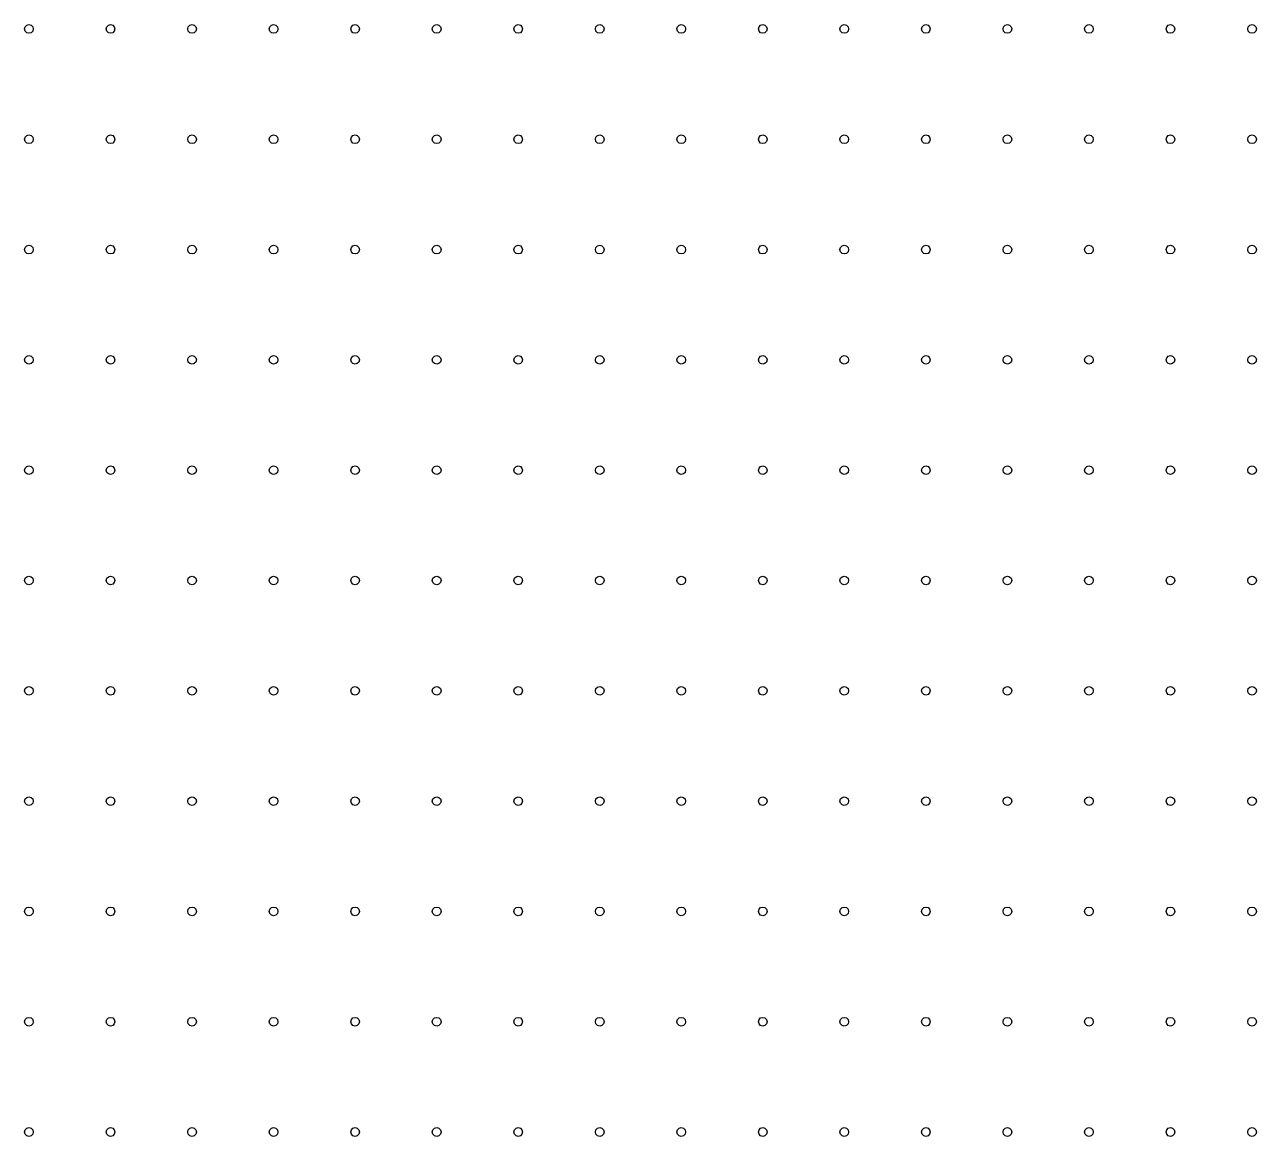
# Model space of a CAD drawing. Extents: x 11 to 212, y 11 to 212.
# Drawn here: x 93.84 to 120.5, y 86.23 to 110.3 of the extents above; entities that cross this region are included whole.
import ezdxf

# ---------------------------------------------------------------- set-up
doc = ezdxf.new("R2010")
doc.units = 0
doc.layers.add('H1', color=7, linetype='continuous')

msp = doc.modelspace()

# ---------------------------------------------------------------- linework, layer by layer
at = {"layer": 'H1'}
for points in [[(94.029, 110.206), (94.017, 110.159), (93.982, 110.124), (93.935, 110.112), (93.888, 110.124), (93.854, 110.159), (93.841, 110.206), (93.854, 110.253), (93.888, 110.287), (93.935, 110.3), (93.982, 110.287), (94.017, 110.253)], [(95.794, 110.206), (95.782, 110.159), (95.747, 110.124), (95.7, 110.112), (95.653, 110.124), (95.618, 110.159), (95.606, 110.206), (95.618, 110.253), (95.653, 110.287), (95.7, 110.3), (95.747, 110.287), (95.782, 110.253)], [(97.559, 110.206), (97.546, 110.159), (97.512, 110.124), (97.465, 110.112), (97.418, 110.124), (97.383, 110.159), (97.371, 110.206), (97.383, 110.253), (97.418, 110.287), (97.465, 110.3), (97.512, 110.287), (97.546, 110.253)], [(99.324, 110.206), (99.311, 110.159), (99.276, 110.124), (99.229, 110.112), (99.182, 110.124), (99.148, 110.159), (99.135, 110.206), (99.148, 110.253), (99.182, 110.287), (99.229, 110.3), (99.276, 110.287), (99.311, 110.253)], [(101.088, 110.206), (101.076, 110.159), (101.041, 110.124), (100.994, 110.112), (100.947, 110.124), (100.913, 110.159), (100.9, 110.206), (100.913, 110.253), (100.947, 110.287), (100.994, 110.3), (101.041, 110.287), (101.076, 110.253)], [(102.853, 110.206), (102.84, 110.159), (102.806, 110.124), (102.759, 110.112), (102.712, 110.124), (102.677, 110.159), (102.665, 110.206), (102.677, 110.253), (102.712, 110.287), (102.759, 110.3), (102.806, 110.287), (102.84, 110.253)], [(104.618, 110.206), (104.605, 110.159), (104.571, 110.124), (104.524, 110.112), (104.476, 110.124), (104.442, 110.159), (104.429, 110.206), (104.442, 110.253), (104.476, 110.287), (104.524, 110.3), (104.571, 110.287), (104.605, 110.253)], [(106.382, 110.206), (106.37, 110.159), (106.335, 110.124), (106.288, 110.112), (106.241, 110.124), (106.207, 110.159), (106.194, 110.206), (106.207, 110.253), (106.241, 110.287), (106.288, 110.3), (106.335, 110.287), (106.37, 110.253)], [(108.147, 110.206), (108.134, 110.159), (108.1, 110.124), (108.053, 110.112), (108.006, 110.124), (107.971, 110.159), (107.959, 110.206), (107.971, 110.253), (108.006, 110.287), (108.053, 110.3), (108.1, 110.287), (108.134, 110.253)], [(109.912, 110.206), (109.899, 110.159), (109.865, 110.124), (109.818, 110.112), (109.771, 110.124), (109.736, 110.159), (109.724, 110.206), (109.736, 110.253), (109.771, 110.287), (109.818, 110.3), (109.865, 110.287), (109.899, 110.253)], [(111.676, 110.206), (111.664, 110.159), (111.629, 110.124), (111.582, 110.112), (111.535, 110.124), (111.501, 110.159), (111.488, 110.206), (111.501, 110.253), (111.535, 110.287), (111.582, 110.3), (111.629, 110.287), (111.664, 110.253)], [(113.441, 110.206), (113.429, 110.159), (113.394, 110.124), (113.347, 110.112), (113.3, 110.124), (113.266, 110.159), (113.253, 110.206), (113.266, 110.253), (113.3, 110.287), (113.347, 110.3), (113.394, 110.287), (113.429, 110.253)], [(115.206, 110.206), (115.193, 110.159), (115.159, 110.124), (115.112, 110.112), (115.065, 110.124), (115.03, 110.159), (115.018, 110.206), (115.03, 110.253), (115.065, 110.287), (115.112, 110.3), (115.159, 110.287), (115.193, 110.253)], [(116.971, 110.206), (116.958, 110.159), (116.924, 110.124), (116.876, 110.112), (116.829, 110.124), (116.795, 110.159), (116.782, 110.206), (116.795, 110.253), (116.829, 110.287), (116.876, 110.3), (116.924, 110.287), (116.958, 110.253)], [(118.735, 110.206), (118.723, 110.159), (118.688, 110.124), (118.641, 110.112), (118.594, 110.124), (118.56, 110.159), (118.547, 110.206), (118.56, 110.253), (118.594, 110.287), (118.641, 110.3), (118.688, 110.287), (118.723, 110.253)], [(120.5, 110.206), (120.487, 110.159), (120.453, 110.124), (120.406, 110.112), (120.359, 110.124), (120.324, 110.159), (120.312, 110.206), (120.324, 110.253), (120.359, 110.287), (120.406, 110.3), (120.453, 110.287), (120.487, 110.253)], [(94.029, 107.818), (94.017, 107.771), (93.982, 107.736), (93.935, 107.724), (93.888, 107.736), (93.854, 107.771), (93.841, 107.818), (93.854, 107.865), (93.888, 107.899), (93.935, 107.912), (93.982, 107.899), (94.017, 107.865)], [(95.794, 107.818), (95.782, 107.771), (95.747, 107.736), (95.7, 107.724), (95.653, 107.736), (95.618, 107.771), (95.606, 107.818), (95.618, 107.865), (95.653, 107.899), (95.7, 107.912), (95.747, 107.899), (95.782, 107.865)], [(97.559, 107.818), (97.546, 107.771), (97.512, 107.736), (97.465, 107.724), (97.418, 107.736), (97.383, 107.771), (97.371, 107.818), (97.383, 107.865), (97.418, 107.899), (97.465, 107.912), (97.512, 107.899), (97.546, 107.865)], [(99.324, 107.818), (99.311, 107.771), (99.276, 107.736), (99.229, 107.724), (99.182, 107.736), (99.148, 107.771), (99.135, 107.818), (99.148, 107.865), (99.182, 107.899), (99.229, 107.912), (99.276, 107.899), (99.311, 107.865)], [(101.088, 107.818), (101.076, 107.771), (101.041, 107.736), (100.994, 107.724), (100.947, 107.736), (100.913, 107.771), (100.9, 107.818), (100.913, 107.865), (100.947, 107.899), (100.994, 107.912), (101.041, 107.899), (101.076, 107.865)], [(102.853, 107.818), (102.84, 107.771), (102.806, 107.736), (102.759, 107.724), (102.712, 107.736), (102.677, 107.771), (102.665, 107.818), (102.677, 107.865), (102.712, 107.899), (102.759, 107.912), (102.806, 107.899), (102.84, 107.865)], [(104.618, 107.818), (104.605, 107.771), (104.571, 107.736), (104.524, 107.724), (104.476, 107.736), (104.442, 107.771), (104.429, 107.818), (104.442, 107.865), (104.476, 107.899), (104.524, 107.912), (104.571, 107.899), (104.605, 107.865)], [(106.382, 107.818), (106.37, 107.771), (106.335, 107.736), (106.288, 107.724), (106.241, 107.736), (106.207, 107.771), (106.194, 107.818), (106.207, 107.865), (106.241, 107.899), (106.288, 107.912), (106.335, 107.899), (106.37, 107.865)], [(108.147, 107.818), (108.134, 107.771), (108.1, 107.736), (108.053, 107.724), (108.006, 107.736), (107.971, 107.771), (107.959, 107.818), (107.971, 107.865), (108.006, 107.899), (108.053, 107.912), (108.1, 107.899), (108.134, 107.865)], [(109.912, 107.818), (109.899, 107.771), (109.865, 107.736), (109.818, 107.724), (109.771, 107.736), (109.736, 107.771), (109.724, 107.818), (109.736, 107.865), (109.771, 107.899), (109.818, 107.912), (109.865, 107.899), (109.899, 107.865)], [(111.676, 107.818), (111.664, 107.771), (111.629, 107.736), (111.582, 107.724), (111.535, 107.736), (111.501, 107.771), (111.488, 107.818), (111.501, 107.865), (111.535, 107.899), (111.582, 107.912), (111.629, 107.899), (111.664, 107.865)], [(113.441, 107.818), (113.429, 107.771), (113.394, 107.736), (113.347, 107.724), (113.3, 107.736), (113.266, 107.771), (113.253, 107.818), (113.266, 107.865), (113.3, 107.899), (113.347, 107.912), (113.394, 107.899), (113.429, 107.865)], [(115.206, 107.818), (115.193, 107.771), (115.159, 107.736), (115.112, 107.724), (115.065, 107.736), (115.03, 107.771), (115.018, 107.818), (115.03, 107.865), (115.065, 107.899), (115.112, 107.912), (115.159, 107.899), (115.193, 107.865)], [(116.971, 107.818), (116.958, 107.771), (116.924, 107.736), (116.876, 107.724), (116.829, 107.736), (116.795, 107.771), (116.782, 107.818), (116.795, 107.865), (116.829, 107.899), (116.876, 107.912), (116.924, 107.899), (116.958, 107.865)], [(118.735, 107.818), (118.723, 107.771), (118.688, 107.736), (118.641, 107.724), (118.594, 107.736), (118.56, 107.771), (118.547, 107.818), (118.56, 107.865), (118.594, 107.899), (118.641, 107.912), (118.688, 107.899), (118.723, 107.865)], [(120.5, 107.818), (120.487, 107.771), (120.453, 107.736), (120.406, 107.724), (120.359, 107.736), (120.324, 107.771), (120.312, 107.818), (120.324, 107.865), (120.359, 107.899), (120.406, 107.912), (120.453, 107.899), (120.487, 107.865)], [(94.029, 105.429), (94.017, 105.382), (93.982, 105.348), (93.935, 105.335), (93.888, 105.348), (93.854, 105.382), (93.841, 105.429), (93.854, 105.476), (93.888, 105.511), (93.935, 105.524), (93.982, 105.511), (94.017, 105.476)], [(95.794, 105.429), (95.782, 105.382), (95.747, 105.348), (95.7, 105.335), (95.653, 105.348), (95.618, 105.382), (95.606, 105.429), (95.618, 105.476), (95.653, 105.511), (95.7, 105.524), (95.747, 105.511), (95.782, 105.476)], [(97.559, 105.429), (97.546, 105.382), (97.512, 105.348), (97.465, 105.335), (97.418, 105.348), (97.383, 105.382), (97.371, 105.429), (97.383, 105.476), (97.418, 105.511), (97.465, 105.524), (97.512, 105.511), (97.546, 105.476)], [(99.324, 105.429), (99.311, 105.382), (99.276, 105.348), (99.229, 105.335), (99.182, 105.348), (99.148, 105.382), (99.135, 105.429), (99.148, 105.476), (99.182, 105.511), (99.229, 105.524), (99.276, 105.511), (99.311, 105.476)], [(101.088, 105.429), (101.076, 105.382), (101.041, 105.348), (100.994, 105.335), (100.947, 105.348), (100.913, 105.382), (100.9, 105.429), (100.913, 105.476), (100.947, 105.511), (100.994, 105.524), (101.041, 105.511), (101.076, 105.476)], [(102.853, 105.429), (102.84, 105.382), (102.806, 105.348), (102.759, 105.335), (102.712, 105.348), (102.677, 105.382), (102.665, 105.429), (102.677, 105.476), (102.712, 105.511), (102.759, 105.524), (102.806, 105.511), (102.84, 105.476)], [(104.618, 105.429), (104.605, 105.382), (104.571, 105.348), (104.524, 105.335), (104.476, 105.348), (104.442, 105.382), (104.429, 105.429), (104.442, 105.476), (104.476, 105.511), (104.524, 105.524), (104.571, 105.511), (104.605, 105.476)], [(106.382, 105.429), (106.37, 105.382), (106.335, 105.348), (106.288, 105.335), (106.241, 105.348), (106.207, 105.382), (106.194, 105.429), (106.207, 105.476), (106.241, 105.511), (106.288, 105.524), (106.335, 105.511), (106.37, 105.476)], [(108.147, 105.429), (108.134, 105.382), (108.1, 105.348), (108.053, 105.335), (108.006, 105.348), (107.971, 105.382), (107.959, 105.429), (107.971, 105.476), (108.006, 105.511), (108.053, 105.524), (108.1, 105.511), (108.134, 105.476)], [(109.912, 105.429), (109.899, 105.382), (109.865, 105.348), (109.818, 105.335), (109.771, 105.348), (109.736, 105.382), (109.724, 105.429), (109.736, 105.476), (109.771, 105.511), (109.818, 105.524), (109.865, 105.511), (109.899, 105.476)], [(111.676, 105.429), (111.664, 105.382), (111.629, 105.348), (111.582, 105.335), (111.535, 105.348), (111.501, 105.382), (111.488, 105.429), (111.501, 105.476), (111.535, 105.511), (111.582, 105.524), (111.629, 105.511), (111.664, 105.476)], [(113.441, 105.429), (113.429, 105.382), (113.394, 105.348), (113.347, 105.335), (113.3, 105.348), (113.266, 105.382), (113.253, 105.429), (113.266, 105.476), (113.3, 105.511), (113.347, 105.524), (113.394, 105.511), (113.429, 105.476)], [(115.206, 105.429), (115.193, 105.382), (115.159, 105.348), (115.112, 105.335), (115.065, 105.348), (115.03, 105.382), (115.018, 105.429), (115.03, 105.476), (115.065, 105.511), (115.112, 105.524), (115.159, 105.511), (115.193, 105.476)], [(116.971, 105.429), (116.958, 105.382), (116.924, 105.348), (116.876, 105.335), (116.829, 105.348), (116.795, 105.382), (116.782, 105.429), (116.795, 105.476), (116.829, 105.511), (116.876, 105.524), (116.924, 105.511), (116.958, 105.476)], [(118.735, 105.429), (118.723, 105.382), (118.688, 105.348), (118.641, 105.335), (118.594, 105.348), (118.56, 105.382), (118.547, 105.429), (118.56, 105.476), (118.594, 105.511), (118.641, 105.524), (118.688, 105.511), (118.723, 105.476)], [(120.5, 105.429), (120.487, 105.382), (120.453, 105.348), (120.406, 105.335), (120.359, 105.348), (120.324, 105.382), (120.312, 105.429), (120.324, 105.476), (120.359, 105.511), (120.406, 105.524), (120.453, 105.511), (120.487, 105.476)], [(94.029, 103.041), (94.017, 102.994), (93.982, 102.96), (93.935, 102.947), (93.888, 102.96), (93.854, 102.994), (93.841, 103.041), (93.854, 103.088), (93.888, 103.123), (93.935, 103.135), (93.982, 103.123), (94.017, 103.088)], [(95.794, 103.041), (95.782, 102.994), (95.747, 102.96), (95.7, 102.947), (95.653, 102.96), (95.618, 102.994), (95.606, 103.041), (95.618, 103.088), (95.653, 103.123), (95.7, 103.135), (95.747, 103.123), (95.782, 103.088)], [(97.559, 103.041), (97.546, 102.994), (97.512, 102.96), (97.465, 102.947), (97.418, 102.96), (97.383, 102.994), (97.371, 103.041), (97.383, 103.088), (97.418, 103.123), (97.465, 103.135), (97.512, 103.123), (97.546, 103.088)], [(99.324, 103.041), (99.311, 102.994), (99.276, 102.96), (99.229, 102.947), (99.182, 102.96), (99.148, 102.994), (99.135, 103.041), (99.148, 103.088), (99.182, 103.123), (99.229, 103.135), (99.276, 103.123), (99.311, 103.088)], [(101.088, 103.041), (101.076, 102.994), (101.041, 102.96), (100.994, 102.947), (100.947, 102.96), (100.913, 102.994), (100.9, 103.041), (100.913, 103.088), (100.947, 103.123), (100.994, 103.135), (101.041, 103.123), (101.076, 103.088)], [(102.853, 103.041), (102.84, 102.994), (102.806, 102.96), (102.759, 102.947), (102.712, 102.96), (102.677, 102.994), (102.665, 103.041), (102.677, 103.088), (102.712, 103.123), (102.759, 103.135), (102.806, 103.123), (102.84, 103.088)], [(104.618, 103.041), (104.605, 102.994), (104.571, 102.96), (104.524, 102.947), (104.476, 102.96), (104.442, 102.994), (104.429, 103.041), (104.442, 103.088), (104.476, 103.123), (104.524, 103.135), (104.571, 103.123), (104.605, 103.088)], [(106.382, 103.041), (106.37, 102.994), (106.335, 102.96), (106.288, 102.947), (106.241, 102.96), (106.207, 102.994), (106.194, 103.041), (106.207, 103.088), (106.241, 103.123), (106.288, 103.135), (106.335, 103.123), (106.37, 103.088)], [(108.147, 103.041), (108.134, 102.994), (108.1, 102.96), (108.053, 102.947), (108.006, 102.96), (107.971, 102.994), (107.959, 103.041), (107.971, 103.088), (108.006, 103.123), (108.053, 103.135), (108.1, 103.123), (108.134, 103.088)], [(109.912, 103.041), (109.899, 102.994), (109.865, 102.96), (109.818, 102.947), (109.771, 102.96), (109.736, 102.994), (109.724, 103.041), (109.736, 103.088), (109.771, 103.123), (109.818, 103.135), (109.865, 103.123), (109.899, 103.088)], [(111.676, 103.041), (111.664, 102.994), (111.629, 102.96), (111.582, 102.947), (111.535, 102.96), (111.501, 102.994), (111.488, 103.041), (111.501, 103.088), (111.535, 103.123), (111.582, 103.135), (111.629, 103.123), (111.664, 103.088)], [(113.441, 103.041), (113.429, 102.994), (113.394, 102.96), (113.347, 102.947), (113.3, 102.96), (113.266, 102.994), (113.253, 103.041), (113.266, 103.088), (113.3, 103.123), (113.347, 103.135), (113.394, 103.123), (113.429, 103.088)], [(115.206, 103.041), (115.193, 102.994), (115.159, 102.96), (115.112, 102.947), (115.065, 102.96), (115.03, 102.994), (115.018, 103.041), (115.03, 103.088), (115.065, 103.123), (115.112, 103.135), (115.159, 103.123), (115.193, 103.088)], [(116.971, 103.041), (116.958, 102.994), (116.924, 102.96), (116.876, 102.947), (116.829, 102.96), (116.795, 102.994), (116.782, 103.041), (116.795, 103.088), (116.829, 103.123), (116.876, 103.135), (116.924, 103.123), (116.958, 103.088)], [(118.735, 103.041), (118.723, 102.994), (118.688, 102.96), (118.641, 102.947), (118.594, 102.96), (118.56, 102.994), (118.547, 103.041), (118.56, 103.088), (118.594, 103.123), (118.641, 103.135), (118.688, 103.123), (118.723, 103.088)], [(120.5, 103.041), (120.487, 102.994), (120.453, 102.96), (120.406, 102.947), (120.359, 102.96), (120.324, 102.994), (120.312, 103.041), (120.324, 103.088), (120.359, 103.123), (120.406, 103.135), (120.453, 103.123), (120.487, 103.088)], [(94.029, 100.653), (94.017, 100.606), (93.982, 100.571), (93.935, 100.559), (93.888, 100.571), (93.854, 100.606), (93.841, 100.653), (93.854, 100.7), (93.888, 100.734), (93.935, 100.747), (93.982, 100.734), (94.017, 100.7)], [(95.794, 100.653), (95.782, 100.606), (95.747, 100.571), (95.7, 100.559), (95.653, 100.571), (95.618, 100.606), (95.606, 100.653), (95.618, 100.7), (95.653, 100.734), (95.7, 100.747), (95.747, 100.734), (95.782, 100.7)], [(97.559, 100.653), (97.546, 100.606), (97.512, 100.571), (97.465, 100.559), (97.418, 100.571), (97.383, 100.606), (97.371, 100.653), (97.383, 100.7), (97.418, 100.734), (97.465, 100.747), (97.512, 100.734), (97.546, 100.7)], [(99.324, 100.653), (99.311, 100.606), (99.276, 100.571), (99.229, 100.559), (99.182, 100.571), (99.148, 100.606), (99.135, 100.653), (99.148, 100.7), (99.182, 100.734), (99.229, 100.747), (99.276, 100.734), (99.311, 100.7)], [(101.088, 100.653), (101.076, 100.606), (101.041, 100.571), (100.994, 100.559), (100.947, 100.571), (100.913, 100.606), (100.9, 100.653), (100.913, 100.7), (100.947, 100.734), (100.994, 100.747), (101.041, 100.734), (101.076, 100.7)], [(102.853, 100.653), (102.84, 100.606), (102.806, 100.571), (102.759, 100.559), (102.712, 100.571), (102.677, 100.606), (102.665, 100.653), (102.677, 100.7), (102.712, 100.734), (102.759, 100.747), (102.806, 100.734), (102.84, 100.7)], [(104.618, 100.653), (104.605, 100.606), (104.571, 100.571), (104.524, 100.559), (104.476, 100.571), (104.442, 100.606), (104.429, 100.653), (104.442, 100.7), (104.476, 100.734), (104.524, 100.747), (104.571, 100.734), (104.605, 100.7)], [(106.382, 100.653), (106.37, 100.606), (106.335, 100.571), (106.288, 100.559), (106.241, 100.571), (106.207, 100.606), (106.194, 100.653), (106.207, 100.7), (106.241, 100.734), (106.288, 100.747), (106.335, 100.734), (106.37, 100.7)], [(108.147, 100.653), (108.134, 100.606), (108.1, 100.571), (108.053, 100.559), (108.006, 100.571), (107.971, 100.606), (107.959, 100.653), (107.971, 100.7), (108.006, 100.734), (108.053, 100.747), (108.1, 100.734), (108.134, 100.7)], [(109.912, 100.653), (109.899, 100.606), (109.865, 100.571), (109.818, 100.559), (109.771, 100.571), (109.736, 100.606), (109.724, 100.653), (109.736, 100.7), (109.771, 100.734), (109.818, 100.747), (109.865, 100.734), (109.899, 100.7)], [(111.676, 100.653), (111.664, 100.606), (111.629, 100.571), (111.582, 100.559), (111.535, 100.571), (111.501, 100.606), (111.488, 100.653), (111.501, 100.7), (111.535, 100.734), (111.582, 100.747), (111.629, 100.734), (111.664, 100.7)], [(113.441, 100.653), (113.429, 100.606), (113.394, 100.571), (113.347, 100.559), (113.3, 100.571), (113.266, 100.606), (113.253, 100.653), (113.266, 100.7), (113.3, 100.734), (113.347, 100.747), (113.394, 100.734), (113.429, 100.7)], [(115.206, 100.653), (115.193, 100.606), (115.159, 100.571), (115.112, 100.559), (115.065, 100.571), (115.03, 100.606), (115.018, 100.653), (115.03, 100.7), (115.065, 100.734), (115.112, 100.747), (115.159, 100.734), (115.193, 100.7)], [(116.971, 100.653), (116.958, 100.606), (116.924, 100.571), (116.876, 100.559), (116.829, 100.571), (116.795, 100.606), (116.782, 100.653), (116.795, 100.7), (116.829, 100.734), (116.876, 100.747), (116.924, 100.734), (116.958, 100.7)], [(118.735, 100.653), (118.723, 100.606), (118.688, 100.571), (118.641, 100.559), (118.594, 100.571), (118.56, 100.606), (118.547, 100.653), (118.56, 100.7), (118.594, 100.734), (118.641, 100.747), (118.688, 100.734), (118.723, 100.7)], [(120.5, 100.653), (120.487, 100.606), (120.453, 100.571), (120.406, 100.559), (120.359, 100.571), (120.324, 100.606), (120.312, 100.653), (120.324, 100.7), (120.359, 100.734), (120.406, 100.747), (120.453, 100.734), (120.487, 100.7)], [(94.029, 98.265), (94.017, 98.218), (93.982, 98.183), (93.935, 98.171), (93.888, 98.183), (93.854, 98.218), (93.841, 98.265), (93.854, 98.312), (93.888, 98.346), (93.935, 98.359), (93.982, 98.346), (94.017, 98.312)], [(95.794, 98.265), (95.782, 98.218), (95.747, 98.183), (95.7, 98.171), (95.653, 98.183), (95.618, 98.218), (95.606, 98.265), (95.618, 98.312), (95.653, 98.346), (95.7, 98.359), (95.747, 98.346), (95.782, 98.312)], [(97.559, 98.265), (97.546, 98.218), (97.512, 98.183), (97.465, 98.171), (97.418, 98.183), (97.383, 98.218), (97.371, 98.265), (97.383, 98.312), (97.418, 98.346), (97.465, 98.359), (97.512, 98.346), (97.546, 98.312)], [(99.324, 98.265), (99.311, 98.218), (99.276, 98.183), (99.229, 98.171), (99.182, 98.183), (99.148, 98.218), (99.135, 98.265), (99.148, 98.312), (99.182, 98.346), (99.229, 98.359), (99.276, 98.346), (99.311, 98.312)], [(101.088, 98.265), (101.076, 98.218), (101.041, 98.183), (100.994, 98.171), (100.947, 98.183), (100.913, 98.218), (100.9, 98.265), (100.913, 98.312), (100.947, 98.346), (100.994, 98.359), (101.041, 98.346), (101.076, 98.312)], [(102.853, 98.265), (102.84, 98.218), (102.806, 98.183), (102.759, 98.171), (102.712, 98.183), (102.677, 98.218), (102.665, 98.265), (102.677, 98.312), (102.712, 98.346), (102.759, 98.359), (102.806, 98.346), (102.84, 98.312)], [(104.618, 98.265), (104.605, 98.218), (104.571, 98.183), (104.524, 98.171), (104.476, 98.183), (104.442, 98.218), (104.429, 98.265), (104.442, 98.312), (104.476, 98.346), (104.524, 98.359), (104.571, 98.346), (104.605, 98.312)], [(106.382, 98.265), (106.37, 98.218), (106.335, 98.183), (106.288, 98.171), (106.241, 98.183), (106.207, 98.218), (106.194, 98.265), (106.207, 98.312), (106.241, 98.346), (106.288, 98.359), (106.335, 98.346), (106.37, 98.312)], [(108.147, 98.265), (108.134, 98.218), (108.1, 98.183), (108.053, 98.171), (108.006, 98.183), (107.971, 98.218), (107.959, 98.265), (107.971, 98.312), (108.006, 98.346), (108.053, 98.359), (108.1, 98.346), (108.134, 98.312)], [(109.912, 98.265), (109.899, 98.218), (109.865, 98.183), (109.818, 98.171), (109.771, 98.183), (109.736, 98.218), (109.724, 98.265), (109.736, 98.312), (109.771, 98.346), (109.818, 98.359), (109.865, 98.346), (109.899, 98.312)], [(111.676, 98.265), (111.664, 98.218), (111.629, 98.183), (111.582, 98.171), (111.535, 98.183), (111.501, 98.218), (111.488, 98.265), (111.501, 98.312), (111.535, 98.346), (111.582, 98.359), (111.629, 98.346), (111.664, 98.312)], [(113.441, 98.265), (113.429, 98.218), (113.394, 98.183), (113.347, 98.171), (113.3, 98.183), (113.266, 98.218), (113.253, 98.265), (113.266, 98.312), (113.3, 98.346), (113.347, 98.359), (113.394, 98.346), (113.429, 98.312)], [(115.206, 98.265), (115.193, 98.218), (115.159, 98.183), (115.112, 98.171), (115.065, 98.183), (115.03, 98.218), (115.018, 98.265), (115.03, 98.312), (115.065, 98.346), (115.112, 98.359), (115.159, 98.346), (115.193, 98.312)], [(116.971, 98.265), (116.958, 98.218), (116.924, 98.183), (116.876, 98.171), (116.829, 98.183), (116.795, 98.218), (116.782, 98.265), (116.795, 98.312), (116.829, 98.346), (116.876, 98.359), (116.924, 98.346), (116.958, 98.312)], [(118.735, 98.265), (118.723, 98.218), (118.688, 98.183), (118.641, 98.171), (118.594, 98.183), (118.56, 98.218), (118.547, 98.265), (118.56, 98.312), (118.594, 98.346), (118.641, 98.359), (118.688, 98.346), (118.723, 98.312)], [(120.5, 98.265), (120.487, 98.218), (120.453, 98.183), (120.406, 98.171), (120.359, 98.183), (120.324, 98.218), (120.312, 98.265), (120.324, 98.312), (120.359, 98.346), (120.406, 98.359), (120.453, 98.346), (120.487, 98.312)], [(94.029, 95.876), (94.017, 95.829), (93.982, 95.795), (93.935, 95.782), (93.888, 95.795), (93.854, 95.829), (93.841, 95.876), (93.854, 95.924), (93.888, 95.958), (93.935, 95.971), (93.982, 95.958), (94.017, 95.924)], [(95.794, 95.876), (95.782, 95.829), (95.747, 95.795), (95.7, 95.782), (95.653, 95.795), (95.618, 95.829), (95.606, 95.876), (95.618, 95.924), (95.653, 95.958), (95.7, 95.971), (95.747, 95.958), (95.782, 95.924)], [(97.559, 95.876), (97.546, 95.829), (97.512, 95.795), (97.465, 95.782), (97.418, 95.795), (97.383, 95.829), (97.371, 95.876), (97.383, 95.924), (97.418, 95.958), (97.465, 95.971), (97.512, 95.958), (97.546, 95.924)], [(99.324, 95.876), (99.311, 95.829), (99.276, 95.795), (99.229, 95.782), (99.182, 95.795), (99.148, 95.829), (99.135, 95.876), (99.148, 95.924), (99.182, 95.958), (99.229, 95.971), (99.276, 95.958), (99.311, 95.924)], [(101.088, 95.876), (101.076, 95.829), (101.041, 95.795), (100.994, 95.782), (100.947, 95.795), (100.913, 95.829), (100.9, 95.876), (100.913, 95.924), (100.947, 95.958), (100.994, 95.971), (101.041, 95.958), (101.076, 95.924)], [(102.853, 95.876), (102.84, 95.829), (102.806, 95.795), (102.759, 95.782), (102.712, 95.795), (102.677, 95.829), (102.665, 95.876), (102.677, 95.924), (102.712, 95.958), (102.759, 95.971), (102.806, 95.958), (102.84, 95.924)], [(104.618, 95.876), (104.605, 95.829), (104.571, 95.795), (104.524, 95.782), (104.476, 95.795), (104.442, 95.829), (104.429, 95.876), (104.442, 95.924), (104.476, 95.958), (104.524, 95.971), (104.571, 95.958), (104.605, 95.924)], [(106.382, 95.876), (106.37, 95.829), (106.335, 95.795), (106.288, 95.782), (106.241, 95.795), (106.207, 95.829), (106.194, 95.876), (106.207, 95.924), (106.241, 95.958), (106.288, 95.971), (106.335, 95.958), (106.37, 95.924)], [(108.147, 95.876), (108.134, 95.829), (108.1, 95.795), (108.053, 95.782), (108.006, 95.795), (107.971, 95.829), (107.959, 95.876), (107.971, 95.924), (108.006, 95.958), (108.053, 95.971), (108.1, 95.958), (108.134, 95.924)], [(109.912, 95.876), (109.899, 95.829), (109.865, 95.795), (109.818, 95.782), (109.771, 95.795), (109.736, 95.829), (109.724, 95.876), (109.736, 95.924), (109.771, 95.958), (109.818, 95.971), (109.865, 95.958), (109.899, 95.924)], [(111.676, 95.876), (111.664, 95.829), (111.629, 95.795), (111.582, 95.782), (111.535, 95.795), (111.501, 95.829), (111.488, 95.876), (111.501, 95.924), (111.535, 95.958), (111.582, 95.971), (111.629, 95.958), (111.664, 95.924)], [(113.441, 95.876), (113.429, 95.829), (113.394, 95.795), (113.347, 95.782), (113.3, 95.795), (113.266, 95.829), (113.253, 95.876), (113.266, 95.924), (113.3, 95.958), (113.347, 95.971), (113.394, 95.958), (113.429, 95.924)], [(115.206, 95.876), (115.193, 95.829), (115.159, 95.795), (115.112, 95.782), (115.065, 95.795), (115.03, 95.829), (115.018, 95.876), (115.03, 95.924), (115.065, 95.958), (115.112, 95.971), (115.159, 95.958), (115.193, 95.924)], [(116.971, 95.876), (116.958, 95.829), (116.924, 95.795), (116.876, 95.782), (116.829, 95.795), (116.795, 95.829), (116.782, 95.876), (116.795, 95.924), (116.829, 95.958), (116.876, 95.971), (116.924, 95.958), (116.958, 95.924)], [(118.735, 95.876), (118.723, 95.829), (118.688, 95.795), (118.641, 95.782), (118.594, 95.795), (118.56, 95.829), (118.547, 95.876), (118.56, 95.924), (118.594, 95.958), (118.641, 95.971), (118.688, 95.958), (118.723, 95.924)], [(120.5, 95.876), (120.487, 95.829), (120.453, 95.795), (120.406, 95.782), (120.359, 95.795), (120.324, 95.829), (120.312, 95.876), (120.324, 95.924), (120.359, 95.958), (120.406, 95.971), (120.453, 95.958), (120.487, 95.924)], [(94.029, 93.488), (94.017, 93.441), (93.982, 93.407), (93.935, 93.394), (93.888, 93.407), (93.854, 93.441), (93.841, 93.488), (93.854, 93.535), (93.888, 93.57), (93.935, 93.582), (93.982, 93.57), (94.017, 93.535)], [(95.794, 93.488), (95.782, 93.441), (95.747, 93.407), (95.7, 93.394), (95.653, 93.407), (95.618, 93.441), (95.606, 93.488), (95.618, 93.535), (95.653, 93.57), (95.7, 93.582), (95.747, 93.57), (95.782, 93.535)], [(97.559, 93.488), (97.546, 93.441), (97.512, 93.407), (97.465, 93.394), (97.418, 93.407), (97.383, 93.441), (97.371, 93.488), (97.383, 93.535), (97.418, 93.57), (97.465, 93.582), (97.512, 93.57), (97.546, 93.535)], [(99.324, 93.488), (99.311, 93.441), (99.276, 93.407), (99.229, 93.394), (99.182, 93.407), (99.148, 93.441), (99.135, 93.488), (99.148, 93.535), (99.182, 93.57), (99.229, 93.582), (99.276, 93.57), (99.311, 93.535)], [(101.088, 93.488), (101.076, 93.441), (101.041, 93.407), (100.994, 93.394), (100.947, 93.407), (100.913, 93.441), (100.9, 93.488), (100.913, 93.535), (100.947, 93.57), (100.994, 93.582), (101.041, 93.57), (101.076, 93.535)], [(102.853, 93.488), (102.84, 93.441), (102.806, 93.407), (102.759, 93.394), (102.712, 93.407), (102.677, 93.441), (102.665, 93.488), (102.677, 93.535), (102.712, 93.57), (102.759, 93.582), (102.806, 93.57), (102.84, 93.535)], [(104.618, 93.488), (104.605, 93.441), (104.571, 93.407), (104.524, 93.394), (104.476, 93.407), (104.442, 93.441), (104.429, 93.488), (104.442, 93.535), (104.476, 93.57), (104.524, 93.582), (104.571, 93.57), (104.605, 93.535)], [(106.382, 93.488), (106.37, 93.441), (106.335, 93.407), (106.288, 93.394), (106.241, 93.407), (106.207, 93.441), (106.194, 93.488), (106.207, 93.535), (106.241, 93.57), (106.288, 93.582), (106.335, 93.57), (106.37, 93.535)], [(108.147, 93.488), (108.134, 93.441), (108.1, 93.407), (108.053, 93.394), (108.006, 93.407), (107.971, 93.441), (107.959, 93.488), (107.971, 93.535), (108.006, 93.57), (108.053, 93.582), (108.1, 93.57), (108.134, 93.535)], [(109.912, 93.488), (109.899, 93.441), (109.865, 93.407), (109.818, 93.394), (109.771, 93.407), (109.736, 93.441), (109.724, 93.488), (109.736, 93.535), (109.771, 93.57), (109.818, 93.582), (109.865, 93.57), (109.899, 93.535)], [(111.676, 93.488), (111.664, 93.441), (111.629, 93.407), (111.582, 93.394), (111.535, 93.407), (111.501, 93.441), (111.488, 93.488), (111.501, 93.535), (111.535, 93.57), (111.582, 93.582), (111.629, 93.57), (111.664, 93.535)], [(113.441, 93.488), (113.429, 93.441), (113.394, 93.407), (113.347, 93.394), (113.3, 93.407), (113.266, 93.441), (113.253, 93.488), (113.266, 93.535), (113.3, 93.57), (113.347, 93.582), (113.394, 93.57), (113.429, 93.535)], [(115.206, 93.488), (115.193, 93.441), (115.159, 93.407), (115.112, 93.394), (115.065, 93.407), (115.03, 93.441), (115.018, 93.488), (115.03, 93.535), (115.065, 93.57), (115.112, 93.582), (115.159, 93.57), (115.193, 93.535)], [(116.971, 93.488), (116.958, 93.441), (116.924, 93.407), (116.876, 93.394), (116.829, 93.407), (116.795, 93.441), (116.782, 93.488), (116.795, 93.535), (116.829, 93.57), (116.876, 93.582), (116.924, 93.57), (116.958, 93.535)], [(118.735, 93.488), (118.723, 93.441), (118.688, 93.407), (118.641, 93.394), (118.594, 93.407), (118.56, 93.441), (118.547, 93.488), (118.56, 93.535), (118.594, 93.57), (118.641, 93.582), (118.688, 93.57), (118.723, 93.535)], [(120.5, 93.488), (120.487, 93.441), (120.453, 93.407), (120.406, 93.394), (120.359, 93.407), (120.324, 93.441), (120.312, 93.488), (120.324, 93.535), (120.359, 93.57), (120.406, 93.582), (120.453, 93.57), (120.487, 93.535)], [(94.029, 91.1), (94.017, 91.053), (93.982, 91.018), (93.935, 91.006), (93.888, 91.018), (93.854, 91.053), (93.841, 91.1), (93.854, 91.147), (93.888, 91.182), (93.935, 91.194), (93.982, 91.182), (94.017, 91.147)], [(95.794, 91.1), (95.782, 91.053), (95.747, 91.018), (95.7, 91.006), (95.653, 91.018), (95.618, 91.053), (95.606, 91.1), (95.618, 91.147), (95.653, 91.182), (95.7, 91.194), (95.747, 91.182), (95.782, 91.147)], [(97.559, 91.1), (97.546, 91.053), (97.512, 91.018), (97.465, 91.006), (97.418, 91.018), (97.383, 91.053), (97.371, 91.1), (97.383, 91.147), (97.418, 91.182), (97.465, 91.194), (97.512, 91.182), (97.546, 91.147)], [(99.324, 91.1), (99.311, 91.053), (99.276, 91.018), (99.229, 91.006), (99.182, 91.018), (99.148, 91.053), (99.135, 91.1), (99.148, 91.147), (99.182, 91.182), (99.229, 91.194), (99.276, 91.182), (99.311, 91.147)], [(101.088, 91.1), (101.076, 91.053), (101.041, 91.018), (100.994, 91.006), (100.947, 91.018), (100.913, 91.053), (100.9, 91.1), (100.913, 91.147), (100.947, 91.182), (100.994, 91.194), (101.041, 91.182), (101.076, 91.147)], [(102.853, 91.1), (102.84, 91.053), (102.806, 91.018), (102.759, 91.006), (102.712, 91.018), (102.677, 91.053), (102.665, 91.1), (102.677, 91.147), (102.712, 91.182), (102.759, 91.194), (102.806, 91.182), (102.84, 91.147)], [(104.618, 91.1), (104.605, 91.053), (104.571, 91.018), (104.524, 91.006), (104.476, 91.018), (104.442, 91.053), (104.429, 91.1), (104.442, 91.147), (104.476, 91.182), (104.524, 91.194), (104.571, 91.182), (104.605, 91.147)], [(106.382, 91.1), (106.37, 91.053), (106.335, 91.018), (106.288, 91.006), (106.241, 91.018), (106.207, 91.053), (106.194, 91.1), (106.207, 91.147), (106.241, 91.182), (106.288, 91.194), (106.335, 91.182), (106.37, 91.147)], [(108.147, 91.1), (108.134, 91.053), (108.1, 91.018), (108.053, 91.006), (108.006, 91.018), (107.971, 91.053), (107.959, 91.1), (107.971, 91.147), (108.006, 91.182), (108.053, 91.194), (108.1, 91.182), (108.134, 91.147)], [(109.912, 91.1), (109.899, 91.053), (109.865, 91.018), (109.818, 91.006), (109.771, 91.018), (109.736, 91.053), (109.724, 91.1), (109.736, 91.147), (109.771, 91.182), (109.818, 91.194), (109.865, 91.182), (109.899, 91.147)], [(111.676, 91.1), (111.664, 91.053), (111.629, 91.018), (111.582, 91.006), (111.535, 91.018), (111.501, 91.053), (111.488, 91.1), (111.501, 91.147), (111.535, 91.182), (111.582, 91.194), (111.629, 91.182), (111.664, 91.147)], [(113.441, 91.1), (113.429, 91.053), (113.394, 91.018), (113.347, 91.006), (113.3, 91.018), (113.266, 91.053), (113.253, 91.1), (113.266, 91.147), (113.3, 91.182), (113.347, 91.194), (113.394, 91.182), (113.429, 91.147)], [(115.206, 91.1), (115.193, 91.053), (115.159, 91.018), (115.112, 91.006), (115.065, 91.018), (115.03, 91.053), (115.018, 91.1), (115.03, 91.147), (115.065, 91.182), (115.112, 91.194), (115.159, 91.182), (115.193, 91.147)], [(116.971, 91.1), (116.958, 91.053), (116.924, 91.018), (116.876, 91.006), (116.829, 91.018), (116.795, 91.053), (116.782, 91.1), (116.795, 91.147), (116.829, 91.182), (116.876, 91.194), (116.924, 91.182), (116.958, 91.147)], [(118.735, 91.1), (118.723, 91.053), (118.688, 91.018), (118.641, 91.006), (118.594, 91.018), (118.56, 91.053), (118.547, 91.1), (118.56, 91.147), (118.594, 91.182), (118.641, 91.194), (118.688, 91.182), (118.723, 91.147)], [(120.5, 91.1), (120.487, 91.053), (120.453, 91.018), (120.406, 91.006), (120.359, 91.018), (120.324, 91.053), (120.312, 91.1), (120.324, 91.147), (120.359, 91.182), (120.406, 91.194), (120.453, 91.182), (120.487, 91.147)], [(94.029, 88.712), (94.017, 88.665), (93.982, 88.63), (93.935, 88.618), (93.888, 88.63), (93.854, 88.665), (93.841, 88.712), (93.854, 88.759), (93.888, 88.793), (93.935, 88.806), (93.982, 88.793), (94.017, 88.759)], [(95.794, 88.712), (95.782, 88.665), (95.747, 88.63), (95.7, 88.618), (95.653, 88.63), (95.618, 88.665), (95.606, 88.712), (95.618, 88.759), (95.653, 88.793), (95.7, 88.806), (95.747, 88.793), (95.782, 88.759)], [(97.559, 88.712), (97.546, 88.665), (97.512, 88.63), (97.465, 88.618), (97.418, 88.63), (97.383, 88.665), (97.371, 88.712), (97.383, 88.759), (97.418, 88.793), (97.465, 88.806), (97.512, 88.793), (97.546, 88.759)], [(99.324, 88.712), (99.311, 88.665), (99.276, 88.63), (99.229, 88.618), (99.182, 88.63), (99.148, 88.665), (99.135, 88.712), (99.148, 88.759), (99.182, 88.793), (99.229, 88.806), (99.276, 88.793), (99.311, 88.759)], [(101.088, 88.712), (101.076, 88.665), (101.041, 88.63), (100.994, 88.618), (100.947, 88.63), (100.913, 88.665), (100.9, 88.712), (100.913, 88.759), (100.947, 88.793), (100.994, 88.806), (101.041, 88.793), (101.076, 88.759)], [(102.853, 88.712), (102.84, 88.665), (102.806, 88.63), (102.759, 88.618), (102.712, 88.63), (102.677, 88.665), (102.665, 88.712), (102.677, 88.759), (102.712, 88.793), (102.759, 88.806), (102.806, 88.793), (102.84, 88.759)], [(104.618, 88.712), (104.605, 88.665), (104.571, 88.63), (104.524, 88.618), (104.476, 88.63), (104.442, 88.665), (104.429, 88.712), (104.442, 88.759), (104.476, 88.793), (104.524, 88.806), (104.571, 88.793), (104.605, 88.759)], [(106.382, 88.712), (106.37, 88.665), (106.335, 88.63), (106.288, 88.618), (106.241, 88.63), (106.207, 88.665), (106.194, 88.712), (106.207, 88.759), (106.241, 88.793), (106.288, 88.806), (106.335, 88.793), (106.37, 88.759)], [(108.147, 88.712), (108.134, 88.665), (108.1, 88.63), (108.053, 88.618), (108.006, 88.63), (107.971, 88.665), (107.959, 88.712), (107.971, 88.759), (108.006, 88.793), (108.053, 88.806), (108.1, 88.793), (108.134, 88.759)], [(109.912, 88.712), (109.899, 88.665), (109.865, 88.63), (109.818, 88.618), (109.771, 88.63), (109.736, 88.665), (109.724, 88.712), (109.736, 88.759), (109.771, 88.793), (109.818, 88.806), (109.865, 88.793), (109.899, 88.759)], [(111.676, 88.712), (111.664, 88.665), (111.629, 88.63), (111.582, 88.618), (111.535, 88.63), (111.501, 88.665), (111.488, 88.712), (111.501, 88.759), (111.535, 88.793), (111.582, 88.806), (111.629, 88.793), (111.664, 88.759)], [(113.441, 88.712), (113.429, 88.665), (113.394, 88.63), (113.347, 88.618), (113.3, 88.63), (113.266, 88.665), (113.253, 88.712), (113.266, 88.759), (113.3, 88.793), (113.347, 88.806), (113.394, 88.793), (113.429, 88.759)], [(115.206, 88.712), (115.193, 88.665), (115.159, 88.63), (115.112, 88.618), (115.065, 88.63), (115.03, 88.665), (115.018, 88.712), (115.03, 88.759), (115.065, 88.793), (115.112, 88.806), (115.159, 88.793), (115.193, 88.759)], [(116.971, 88.712), (116.958, 88.665), (116.924, 88.63), (116.876, 88.618), (116.829, 88.63), (116.795, 88.665), (116.782, 88.712), (116.795, 88.759), (116.829, 88.793), (116.876, 88.806), (116.924, 88.793), (116.958, 88.759)], [(118.735, 88.712), (118.723, 88.665), (118.688, 88.63), (118.641, 88.618), (118.594, 88.63), (118.56, 88.665), (118.547, 88.712), (118.56, 88.759), (118.594, 88.793), (118.641, 88.806), (118.688, 88.793), (118.723, 88.759)], [(120.5, 88.712), (120.487, 88.665), (120.453, 88.63), (120.406, 88.618), (120.359, 88.63), (120.324, 88.665), (120.312, 88.712), (120.324, 88.759), (120.359, 88.793), (120.406, 88.806), (120.453, 88.793), (120.487, 88.759)], [(94.029, 86.324), (94.017, 86.276), (93.982, 86.242), (93.935, 86.229), (93.888, 86.242), (93.854, 86.276), (93.841, 86.324), (93.854, 86.371), (93.888, 86.405), (93.935, 86.418), (93.982, 86.405), (94.017, 86.371)], [(95.794, 86.324), (95.782, 86.276), (95.747, 86.242), (95.7, 86.229), (95.653, 86.242), (95.618, 86.276), (95.606, 86.324), (95.618, 86.371), (95.653, 86.405), (95.7, 86.418), (95.747, 86.405), (95.782, 86.371)], [(97.559, 86.324), (97.546, 86.276), (97.512, 86.242), (97.465, 86.229), (97.418, 86.242), (97.383, 86.276), (97.371, 86.324), (97.383, 86.371), (97.418, 86.405), (97.465, 86.418), (97.512, 86.405), (97.546, 86.371)], [(99.324, 86.324), (99.311, 86.276), (99.276, 86.242), (99.229, 86.229), (99.182, 86.242), (99.148, 86.276), (99.135, 86.324), (99.148, 86.371), (99.182, 86.405), (99.229, 86.418), (99.276, 86.405), (99.311, 86.371)], [(101.088, 86.324), (101.076, 86.276), (101.041, 86.242), (100.994, 86.229), (100.947, 86.242), (100.913, 86.276), (100.9, 86.324), (100.913, 86.371), (100.947, 86.405), (100.994, 86.418), (101.041, 86.405), (101.076, 86.371)], [(102.853, 86.324), (102.84, 86.276), (102.806, 86.242), (102.759, 86.229), (102.712, 86.242), (102.677, 86.276), (102.665, 86.324), (102.677, 86.371), (102.712, 86.405), (102.759, 86.418), (102.806, 86.405), (102.84, 86.371)], [(104.618, 86.324), (104.605, 86.276), (104.571, 86.242), (104.524, 86.229), (104.476, 86.242), (104.442, 86.276), (104.429, 86.324), (104.442, 86.371), (104.476, 86.405), (104.524, 86.418), (104.571, 86.405), (104.605, 86.371)], [(106.382, 86.324), (106.37, 86.276), (106.335, 86.242), (106.288, 86.229), (106.241, 86.242), (106.207, 86.276), (106.194, 86.324), (106.207, 86.371), (106.241, 86.405), (106.288, 86.418), (106.335, 86.405), (106.37, 86.371)], [(108.147, 86.324), (108.134, 86.276), (108.1, 86.242), (108.053, 86.229), (108.006, 86.242), (107.971, 86.276), (107.959, 86.324), (107.971, 86.371), (108.006, 86.405), (108.053, 86.418), (108.1, 86.405), (108.134, 86.371)], [(109.912, 86.324), (109.899, 86.276), (109.865, 86.242), (109.818, 86.229), (109.771, 86.242), (109.736, 86.276), (109.724, 86.324), (109.736, 86.371), (109.771, 86.405), (109.818, 86.418), (109.865, 86.405), (109.899, 86.371)], [(111.676, 86.324), (111.664, 86.276), (111.629, 86.242), (111.582, 86.229), (111.535, 86.242), (111.501, 86.276), (111.488, 86.324), (111.501, 86.371), (111.535, 86.405), (111.582, 86.418), (111.629, 86.405), (111.664, 86.371)], [(113.441, 86.324), (113.429, 86.276), (113.394, 86.242), (113.347, 86.229), (113.3, 86.242), (113.266, 86.276), (113.253, 86.324), (113.266, 86.371), (113.3, 86.405), (113.347, 86.418), (113.394, 86.405), (113.429, 86.371)], [(115.206, 86.324), (115.193, 86.276), (115.159, 86.242), (115.112, 86.229), (115.065, 86.242), (115.03, 86.276), (115.018, 86.324), (115.03, 86.371), (115.065, 86.405), (115.112, 86.418), (115.159, 86.405), (115.193, 86.371)], [(116.971, 86.324), (116.958, 86.276), (116.924, 86.242), (116.876, 86.229), (116.829, 86.242), (116.795, 86.276), (116.782, 86.324), (116.795, 86.371), (116.829, 86.405), (116.876, 86.418), (116.924, 86.405), (116.958, 86.371)], [(118.735, 86.324), (118.723, 86.276), (118.688, 86.242), (118.641, 86.229), (118.594, 86.242), (118.56, 86.276), (118.547, 86.324), (118.56, 86.371), (118.594, 86.405), (118.641, 86.418), (118.688, 86.405), (118.723, 86.371)], [(120.5, 86.324), (120.487, 86.276), (120.453, 86.242), (120.406, 86.229), (120.359, 86.242), (120.324, 86.276), (120.312, 86.324), (120.324, 86.371), (120.359, 86.405), (120.406, 86.418), (120.453, 86.405), (120.487, 86.371)]]:
    msp.add_lwpolyline(points, close=True, dxfattribs=at)

doc.saveas('drawing.dxf')
